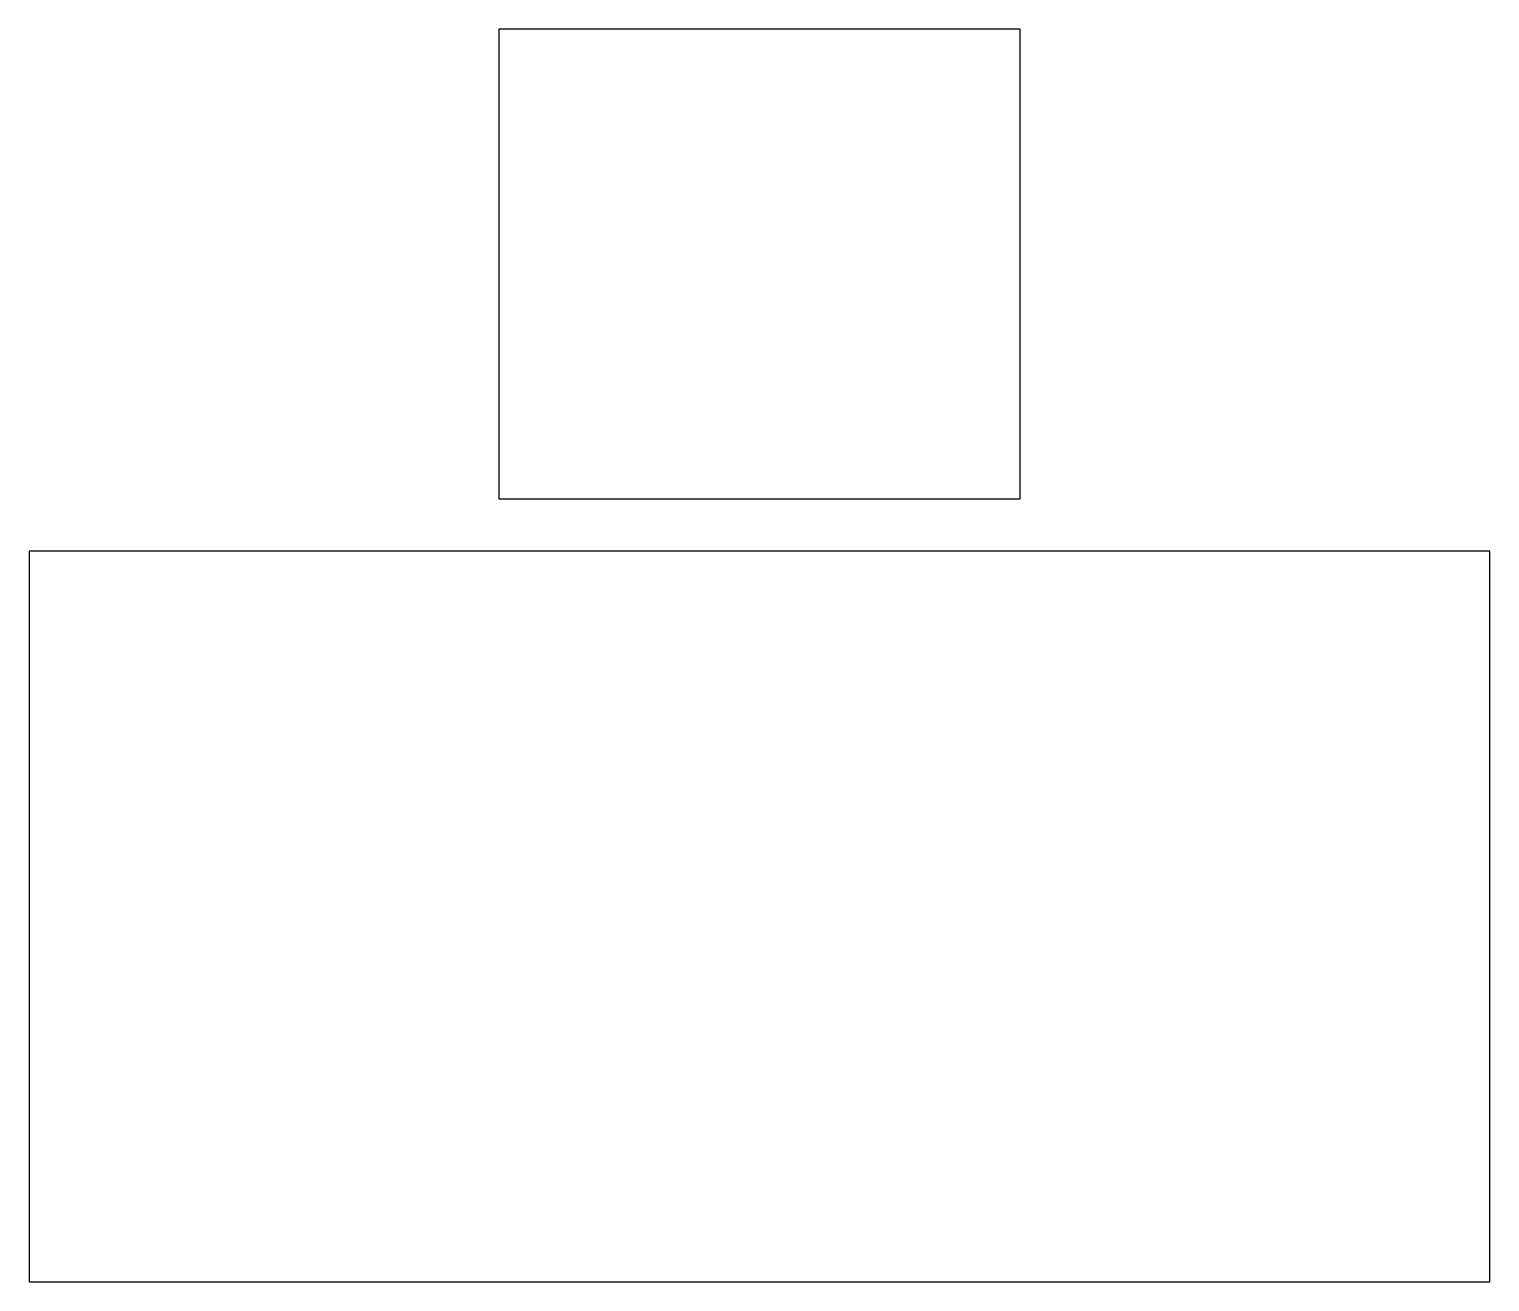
# Model space of a CAD drawing. Header units: metres. Extents: x 0 to 1.4, y 0 to 1.2.
import ezdxf

# ---------------------------------------------------------------- set-up
doc = ezdxf.new("R2010")
doc.units = ezdxf.units.M

msp = doc.modelspace()

# ---------------------------------------------------------------- linework, layer by layer
for points in [[(0.45, 0.75), (0.95, 0.75), (0.95, 1.2), (0.45, 1.2)], [(0, 0), (1.4, 0), (1.4, 0.7), (0, 0.7)]]:
    msp.add_lwpolyline(points, close=True)

doc.saveas('drawing.dxf')
